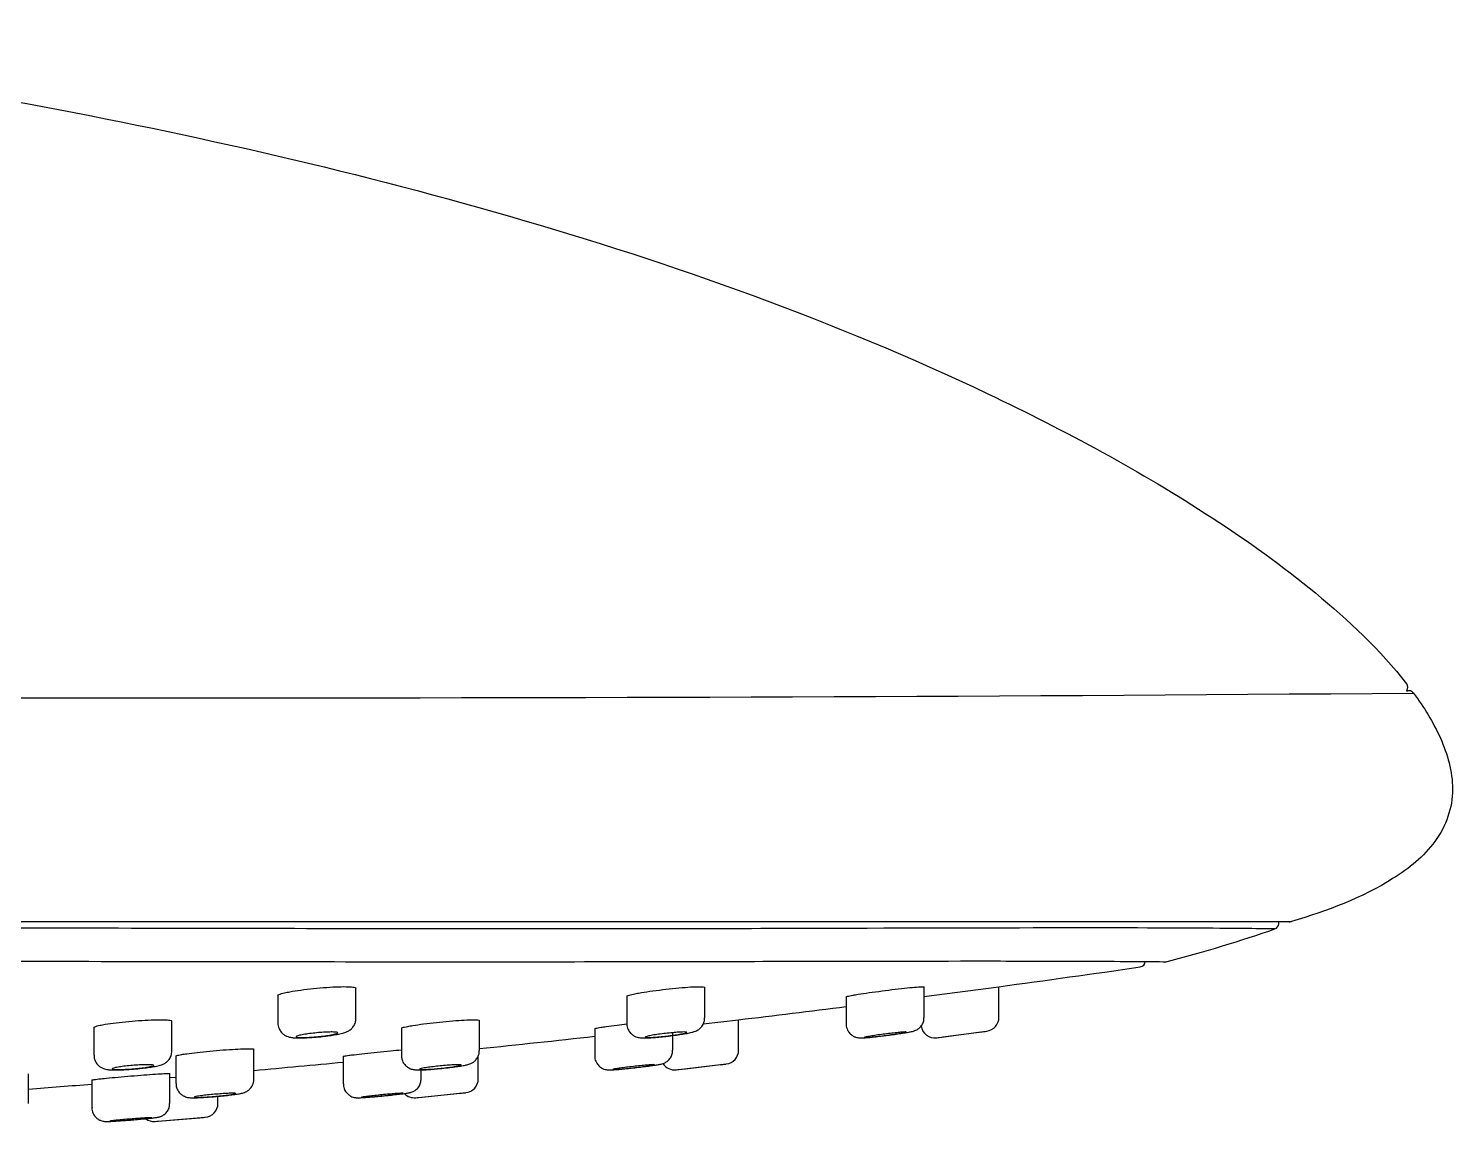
# Model space of a CAD drawing. Header units: millimetres. Extents: x -60 to 7633, y -2614 to 2146.
# Drawn here: x 7199.8 to 7250.9, y -806.9 to -767.7 of the extents above; entities that cross this region are included whole.
import ezdxf

# ---------------------------------------------------------------- set-up
doc = ezdxf.new("R2010")
doc.units = ezdxf.units.MM
doc.layers.get('0').update_dxf_attribs({"color": 250})

msp = doc.modelspace()

# ---------------------------------------------------------------- linework, layer by layer
at = {"linetype": 'Continuous'}
for p, q in [((7244.699, -799.839), (7244.699, -799.762)), ((7208.754, -802.411), (7208.754, -803.405)), ((7211.554, -803.239), (7211.554, -802.152)), ((7221.285, -802.442), (7221.285, -803.424)), ((7224.085, -803.22), (7224.085, -802.123)), ((7229.162, -802.461), (7229.162, -803.435)), ((7231.947, -802.458), (7234.649, -802.1)), ((7231.962, -803.208), (7231.962, -802.104)), ((7234.649, -803.204), (7234.649, -802.1)), ((7204.943, -804.411), (7204.943, -803.334)), ((7215.988, -804.395), (7215.988, -803.309)), ((7224.031, -803.436), (7225.299, -803.288)), ((7225.299, -804.38), (7225.299, -803.288)), ((7229.162, -803.435), (7229.162, -803.435)), ((7202.143, -803.562), (7202.143, -804.558)), ((7213.188, -803.589), (7213.188, -804.574)), ((7220.131, -803.605), (7220.131, -804.585)), ((7222.931, -804.384), (7222.931, -803.752)), ((7232.414, -803.937), (7232.415, -803.937)), ((7232.499, -803.926), (7233.999, -803.727)), ((7232.64, -803.907), (7234.215, -803.698)), ((7207.891, -805.422), (7207.891, -804.347)), ((7205.091, -804.587), (7205.091, -805.577)), ((7211.1, -804.601), (7211.1, -805.586)), ((7215.949, -805.409), (7215.949, -804.581)), ((7223.149, -805.076), (7224.649, -804.901)), ((7223.3, -805.058), (7224.858, -804.877)), ((7199.793, -806.3), (7199.793, -805.233)), ((7202.068, -805.448), (7202.068, -806.439)), ((7204.863, -805.367), (7205.09, -805.347)), ((7204.868, -806.293), (7204.868, -805.22)), ((7211.1, -805.586), (7211.1, -805.586)), ((7213.9, -805.413), (7213.9, -805.088)), ((7223.056, -805.086), (7223.059, -805.086)), ((7206.599, -806.29), (7206.599, -806.037)), ((7213.698, -806.087), (7213.7, -806.087)), ((7213.799, -806.077), (7215.299, -805.927)), ((7213.929, -806.064), (7215.5, -805.906)), ((7202.068, -806.439), (7202.068, -806.439)), ((7204.341, -806.941), (7204.343, -806.941)), ((7204.449, -806.932), (7205.949, -806.805)), ((7204.579, -806.921), (7206.142, -806.788))]:
    msp.add_line(p, q, dxfattribs=at)
for centre, radius, start, end in [((7249.137, -791.35), 0.2, 323.9238, 37.9594), ((7206.758, 4517.483), 5309.211, 269.434948, 270.461682), ((7249.381, -791.674), 0.2, 36.1232, 117.3605), ((7206.758, 4517.569), 5309.297, 270.461169, 270.461675), ((7244.499, -799.839), 0.2, 288.2646, 359.9506), ((7245.099, -799.571), 0.2, 255.4534, 269.9698), ((7245.099, -799.571), 0.2, 269.9698, 270.0001), ((7154.399, -208.104), 599.393, 277.693376, 278.18433), ((7239.699, -801.194), 0.2, 278.1843, 360), ((7154.399, -208.104), 599.393, 276.792776, 277.165261), ((7232.349, -803.441), 0.5, 187.5774, 277.5373), ((7234.149, -803.203), 0.5, 277.5402, 359.8677), ((7154.399, -208.104), 599.393, 275.897663, 276.295952), ((7154.399, -207.518), 601.5, 277.452935, 277.461196), ((7154.399, -207.518), 601.5, 277.604299, 277.624176), ((7224.799, -804.38), 0.5, 276.6416, 359.9385), ((7154.399, -208.104), 599.393, 275.120043, 275.428096), ((7222.999, -804.59), 0.5, 213.3038, 276.6394), ((7154.399, -207.518), 601.5, 276.706707, 276.725754), ((7215.449, -805.409), 0.5, 275.7448, 359.8806), ((7154.399, -207.518), 601.5, 276.555083, 276.563864), ((7154.399, -208.104), 599.393, 274.343368, 274.561487), ((7213.649, -805.59), 0.5, 224.6857, 275.7431), ((7154.399, -207.518), 601.5, 275.658443, 275.668153), ((7154.399, -207.518), 601.5, 275.810776, 275.828987), ((7206.099, -806.29), 0.5, 274.8493, 359.9094), ((7204.299, -806.442), 0.5, 233.7272, 274.8482), ((7154.399, -207.518), 601.5, 274.763469, 274.773829), ((7154.399, -207.518), 601.5, 274.91626, 274.933661)]:
    msp.add_arc(centre, radius, start, end, dxfattribs=at)
for points, knots in [([(7180.998, -767.69), (7187.096, -768.328), (7193.157, -769.181), (7205.192, -771.384), (7211.184, -772.733), (7222.956, -776.131), (7228.712, -778.178), (7237.021, -782.124), (7239.741, -783.587), (7243.585, -786.094), (7244.83, -786.983), (7247.2, -788.938), (7248.341, -790.004), (7249.294, -791.227)], [0, 0, 0, 0, 0.25, 0.25, 0.5, 0.5, 0.75, 0.75, 0.875, 0.875, 0.9375, 0.9375, 1, 1, 1, 1]), ([(7249.543, -791.556), (7249.915, -792.065), (7250.248, -792.599), (7250.635, -793.467), (7250.742, -793.763), (7250.895, -794.372), (7250.942, -794.689), (7250.942, -795.007)], [0, 0, 0, 0, 0.5, 0.5, 0.75, 0.75, 1, 1, 1, 1]), ([(7250.942, -795.007), (7250.942, -795.683), (7250.711, -796.339), (7249.91, -797.427), (7249.38, -797.852), (7247.685, -798.924), (7246.434, -799.378), (7245.157, -799.762)], [0, 0, 0, 0, 0.25, 0.25, 0.5, 0.5, 1, 1, 1, 1]), ([(7154.399, -799.762), (7160.392, -799.763), (7166.32, -799.763), (7175.118, -799.762), (7178.021, -799.762), (7183.695, -799.762), (7186.477, -799.762), (7191.934, -799.762), (7194.607, -799.762), (7199.845, -799.762), (7202.422, -799.762), (7209.851, -799.762), (7214.416, -799.762), (7222.783, -799.762), (7226.613, -799.762), (7233.19, -799.762), (7235.975, -799.762), (7239.389, -799.762), (7240.402, -799.762), (7242.126, -799.762), (7242.843, -799.762), (7244.569, -799.762), (7245.157, -799.762), (7245.157, -799.762)], [0, 0, 0, 0, 0.125, 0.125, 0.1875, 0.1875, 0.25, 0.25, 0.3125, 0.3125, 0.375, 0.375, 0.5, 0.5, 0.625, 0.625, 0.75, 0.75, 0.8125, 0.8125, 0.875, 0.875, 1, 1, 1, 1]), ([(7244.565, -800.028), (7244.565, -800.028), (7244.418, -800.025), (7243.832, -800.017), (7243.391, -800.012), (7241.644, -799.998), (7239.928, -799.991), (7235.417, -799.992), (7232.582, -799.999), (7226.022, -800.017), (7222.293, -800.028), (7216.02, -800.028), (7213.803, -800.025), (7209.224, -800.017), (7206.856, -800.012), (7199.525, -799.998), (7194.334, -799.991), (7183.325, -799.992), (7177.688, -799.999), (7169.045, -800.013), (7166.132, -800.017), (7160.242, -800.025), (7157.255, -800.028), (7148.391, -800.028), (7142.547, -800.017), (7130.99, -799.999), (7125.247, -799.991), (7114.384, -799.992), (7109.201, -799.999), (7101.809, -800.013), (7099.413, -800.018), (7094.854, -800.025), (7092.678, -800.028), (7088.529, -800.028), (7086.555, -800.025), (7082.814, -800.017), (7081.038, -800.012), (7076.099, -799.998), (7073.335, -799.991), (7069.962, -799.991), (7068.968, -799.993), (7067.246, -799.999), (7066.525, -800.003), (7064.807, -800.017), (7064.233, -800.028), (7064.233, -800.028)], [0, 0, 0, 0, 0.015625, 0.015625, 0.03125, 0.03125, 0.0625, 0.0625, 0.09375, 0.09375, 0.125, 0.125, 0.140625, 0.140625, 0.15625, 0.15625, 0.1875, 0.1875, 0.21875, 0.21875, 0.234375, 0.234375, 0.25, 0.25, 0.28125, 0.28125, 0.3125, 0.3125, 0.34375, 0.34375, 0.359375, 0.359375, 0.375, 0.375, 0.390625, 0.390625, 0.40625, 0.40625, 0.4375, 0.4375, 0.453125, 0.453125, 0.46875, 0.46875, 0.4999856, 0.4999856, 0.4999856, 0.4999856]), ([(7068.148, -801.205), (7068.148, -801.205), (7068.148, -801.205), (7068.15, -801.205), (7068.293, -801.203), (7068.855, -801.197), (7069.274, -801.193), (7070.929, -801.183), (7072.562, -801.178), (7076.924, -801.178), (7079.602, -801.184), (7084.291, -801.193), (7085.969, -801.197), (7089.559, -801.203), (7091.482, -801.205), (7097.495, -801.205), (7101.845, -801.197), (7111.215, -801.183), (7116.284, -801.178), (7126.696, -801.178), (7132.074, -801.183), (7140.406, -801.193), (7143.236, -801.197), (7148.864, -801.203), (7151.675, -801.205), (7160.103, -801.205), (7165.735, -801.197), (7176.889, -801.183), (7182.27, -801.178), (7190.06, -801.178), (7192.609, -801.18), (7197.609, -801.184), (7200.058, -801.187), (7207.094, -801.197), (7211.434, -801.205), (7217.416, -801.205), (7219.331, -801.203), (7222.928, -801.197), (7224.605, -801.193), (7229.285, -801.183), (7231.937, -801.178), (7235.193, -801.178), (7236.149, -801.18), (7237.778, -801.184), (7238.456, -801.187), (7240.091, -801.197), (7240.65, -801.205), (7240.65, -801.205)], [0.4998866, 0.4998866, 0.4998866, 0.4998866, 0.5, 0.5, 0.515625, 0.515625, 0.53125, 0.53125, 0.5625, 0.5625, 0.59375, 0.59375, 0.609375, 0.609375, 0.625, 0.625, 0.65625, 0.65625, 0.6875, 0.6875, 0.71875, 0.71875, 0.734375, 0.734375, 0.75, 0.75, 0.78125, 0.78125, 0.8125, 0.8125, 0.828125, 0.828125, 0.84375, 0.84375, 0.875, 0.875, 0.890625, 0.890625, 0.90625, 0.90625, 0.9375, 0.9375, 0.953125, 0.953125, 0.96875, 0.96875, 1, 1, 1, 1]), ([(7208.755, -802.417), (7208.755, -802.406), (7208.77, -802.393), (7208.8, -802.379), (7208.84, -802.361), (7208.906, -802.342), (7208.993, -802.321), (7209.049, -802.308), (7209.113, -802.295), (7209.184, -802.282)], [0.8715617, 0.8715617, 0.8715617, 0.8715617, 0.9124508, 0.9124508, 0.9124508, 0.966259, 0.966259, 0.966259, 1, 1, 1, 1]), ([(7209.184, -802.282), (7209.298, -802.261), (7209.432, -802.24), (7209.576, -802.22), (7209.72, -802.201), (7209.877, -802.182), (7210.035, -802.166), (7210.192, -802.15), (7210.354, -802.136), (7210.507, -802.125), (7210.658, -802.115), (7210.806, -802.107), (7210.936, -802.103), (7211.065, -802.099), (7211.181, -802.099), (7211.275, -802.102), (7211.368, -802.105), (7211.441, -802.111), (7211.488, -802.121), (7211.532, -802.129), (7211.554, -802.141), (7211.554, -802.154)], [0, 0, 0, 0, 0.0542839, 0.0542839, 0.0542839, 0.108582, 0.108582, 0.108582, 0.1626534, 0.1626534, 0.1626534, 0.2162649, 0.2162649, 0.2162649, 0.2694613, 0.2694613, 0.2694613, 0.3224691, 0.3224691, 0.3224691, 0.3716451, 0.3716451, 0.3716451, 0.3716451]), ([(7221.285, -802.447), (7221.285, -802.438), (7221.302, -802.428), (7221.334, -802.417), (7221.375, -802.402), (7221.442, -802.384), (7221.53, -802.366), (7221.585, -802.354), (7221.649, -802.342), (7221.719, -802.329)], [0.8711016, 0.8711016, 0.8711016, 0.8711016, 0.9133527, 0.9133527, 0.9133527, 0.966812, 0.966812, 0.966812, 1, 1, 1, 1]), ([(7221.719, -802.329), (7221.834, -802.309), (7221.969, -802.287), (7222.113, -802.267), (7222.257, -802.246), (7222.415, -802.225), (7222.572, -802.206), (7222.73, -802.187), (7222.892, -802.169), (7223.045, -802.154), (7223.197, -802.14), (7223.345, -802.127), (7223.475, -802.118), (7223.604, -802.109), (7223.72, -802.103), (7223.813, -802.101), (7223.905, -802.099), (7223.977, -802.1), (7224.023, -802.104), (7224.064, -802.109), (7224.085, -802.116), (7224.085, -802.125)], [0, 0, 0, 0, 0.0543862, 0.0543862, 0.0543862, 0.1087756, 0.1087756, 0.1087756, 0.1630959, 0.1630959, 0.1630959, 0.2170614, 0.2170614, 0.2170614, 0.2705579, 0.2705579, 0.2705579, 0.3236813, 0.3236813, 0.3236813, 0.3712109, 0.3712109, 0.3712109, 0.3712109]), ([(7229.162, -802.465), (7229.162, -802.461), (7229.18, -802.454), (7229.213, -802.446), (7229.255, -802.435), (7229.322, -802.422), (7229.411, -802.406), (7229.465, -802.396), (7229.528, -802.386), (7229.598, -802.374)], [0.8711661, 0.8711661, 0.8711661, 0.8711661, 0.9141665, 0.9141665, 0.9141665, 0.9673352, 0.9673352, 0.9673352, 1, 1, 1, 1]), ([(7229.598, -802.374), (7229.712, -802.356), (7229.847, -802.336), (7229.991, -802.315), (7230.135, -802.294), (7230.293, -802.273), (7230.45, -802.252), (7230.607, -802.231), (7230.769, -802.211), (7230.923, -802.193), (7231.075, -802.175), (7231.223, -802.158), (7231.354, -802.145), (7231.483, -802.131), (7231.6, -802.12), (7231.693, -802.112), (7231.785, -802.105), (7231.857, -802.101), (7231.902, -802.1), (7231.942, -802.099), (7231.962, -802.101), (7231.962, -802.106)], [0, 0, 0, 0, 0.0543098, 0.0543098, 0.0543098, 0.1086108, 0.1086108, 0.1086108, 0.1630214, 0.1630214, 0.1630214, 0.2172792, 0.2172792, 0.2172792, 0.2711379, 0.2711379, 0.2711379, 0.3245315, 0.3245315, 0.3245315, 0.3712887, 0.3712887, 0.3712887, 0.3712887]), ([(7202.143, -803.567), (7202.143, -803.558), (7202.156, -803.548), (7202.182, -803.537), (7202.219, -803.521), (7202.282, -803.504), (7202.367, -803.486), (7202.42, -803.475), (7202.483, -803.463), (7202.552, -803.452)], [0.8749156, 0.8749156, 0.8749156, 0.8749156, 0.9126188, 0.9126188, 0.9126188, 0.9663816, 0.9663816, 0.9663816, 1, 1, 1, 1]), ([(7202.552, -803.452), (7202.664, -803.433), (7202.796, -803.415), (7202.938, -803.397), (7203.08, -803.38), (7203.236, -803.363), (7203.393, -803.349), (7203.55, -803.335), (7203.712, -803.322), (7203.865, -803.313), (7204.018, -803.303), (7204.166, -803.296), (7204.299, -803.292), (7204.43, -803.288), (7204.549, -803.287), (7204.645, -803.289), (7204.741, -803.292), (7204.817, -803.297), (7204.868, -803.305), (7204.917, -803.313), (7204.943, -803.323), (7204.943, -803.336)], [0, 0, 0, 0, 0.0541638, 0.0541638, 0.0541638, 0.108338, 0.108338, 0.108338, 0.1623458, 0.1623458, 0.1623458, 0.2160013, 0.2160013, 0.2160013, 0.2693281, 0.2693281, 0.2693281, 0.3224941, 0.3224941, 0.3224941, 0.3749292, 0.3749292, 0.3749292, 0.3749292]), ([(7208.756, -803.402), (7208.755, -803.404), (7208.744, -803.468), (7208.782, -803.594), (7208.863, -803.731), (7208.964, -803.824), (7209.066, -803.881), (7209.163, -803.912), (7209.258, -803.93), (7209.38, -803.94), (7209.55, -803.943), (7209.774, -803.936), (7210.011, -803.921), (7210.157, -803.908), (7210.231, -803.901)], [0, 0, 0, 0, 0.003598, 0.0995, 0.175646, 0.241249, 0.301135, 0.359138, 0.423738, 0.520551, 0.650373, 0.773072, 0.901759, 1, 1, 1, 1]), ([(7210.231, -803.901), (7210.252, -803.899), (7210.352, -803.89), (7210.548, -803.866), (7210.782, -803.833), (7210.991, -803.794), (7211.135, -803.757), (7211.262, -803.708), (7211.378, -803.632), (7211.475, -803.523), (7211.543, -803.386), (7211.548, -803.291), (7211.55, -803.24)], [0, 0, 0, 0, 0.029886, 0.164899, 0.301687, 0.443173, 0.595853, 0.689532, 0.767814, 0.840637, 0.925858, 1, 1, 1, 1]), ([(7213.188, -803.593), (7213.188, -803.587), (7213.202, -803.579), (7213.229, -803.569), (7213.267, -803.557), (7213.331, -803.542), (7213.416, -803.525), (7213.469, -803.515), (7213.531, -803.505), (7213.601, -803.494)], [0.8745646, 0.8745646, 0.8745646, 0.8745646, 0.9133239, 0.9133239, 0.9133239, 0.9668154, 0.9668154, 0.9668154, 1, 1, 1, 1]), ([(7213.601, -803.494), (7213.712, -803.476), (7213.845, -803.457), (7213.987, -803.439), (7214.13, -803.42), (7214.286, -803.402), (7214.443, -803.385), (7214.6, -803.368), (7214.762, -803.352), (7214.916, -803.339), (7215.069, -803.326), (7215.218, -803.314), (7215.35, -803.306), (7215.481, -803.298), (7215.6, -803.292), (7215.696, -803.29), (7215.791, -803.287), (7215.867, -803.288), (7215.916, -803.292), (7215.963, -803.295), (7215.988, -803.301), (7215.988, -803.31)], [0, 0, 0, 0, 0.0542327, 0.0542327, 0.0542327, 0.1084671, 0.1084671, 0.1084671, 0.1626599, 0.1626599, 0.1626599, 0.2165895, 0.2165895, 0.2165895, 0.270157, 0.270157, 0.270157, 0.3234253, 0.3234253, 0.3234253, 0.3746132, 0.3746132, 0.3746132, 0.3746132]), ([(7220.131, -803.61), (7220.131, -803.606), (7220.146, -803.601), (7220.174, -803.594), (7220.212, -803.585), (7220.277, -803.574), (7220.363, -803.56), (7220.416, -803.552), (7220.478, -803.542), (7220.546, -803.533)], [0.8743657, 0.8743657, 0.8743657, 0.8743657, 0.9139411, 0.9139411, 0.9139411, 0.9672145, 0.9672145, 0.9672145, 1, 1, 1, 1]), ([(7220.546, -803.533), (7220.658, -803.517), (7220.791, -803.499), (7220.933, -803.481), (7221.045, -803.467), (7221.166, -803.452), (7221.288, -803.437)], [0, 0, 0, 0, 0.05416317, 0.05416317, 0.05416317, 0.09675678, 0.09675678, 0.09675678, 0.09675678]), ([(7221.29, -803.422), (7221.288, -803.433), (7221.278, -803.503), (7221.321, -803.632), (7221.406, -803.763), (7221.506, -803.848), (7221.605, -803.899), (7221.693, -803.924), (7221.77, -803.936), (7221.863, -803.942), (7221.995, -803.941), (7222.196, -803.93), (7222.429, -803.911), (7222.638, -803.891), (7222.747, -803.877), (7222.781, -803.873)], [0, 0, 0, 0, 0.014884, 0.106558, 0.178934, 0.240603, 0.295236, 0.344086, 0.390838, 0.45943, 0.586267, 0.706707, 0.83282, 0.955222, 1, 1, 1, 1]), ([(7222.781, -803.873), (7222.841, -803.866), (7222.972, -803.851), (7223.191, -803.82), (7223.406, -803.785), (7223.592, -803.747), (7223.703, -803.72), (7223.825, -803.665), (7223.921, -803.599), (7224.01, -803.497), (7224.075, -803.361), (7224.079, -803.27), (7224.08, -803.221)], [0, 0, 0, 0, 0.084713, 0.218873, 0.354663, 0.494636, 0.653078, 0.714262, 0.773871, 0.847046, 0.930166, 1, 1, 1, 1]), ([(7229.168, -803.434), (7229.166, -803.448), (7229.157, -803.52), (7229.201, -803.65), (7229.288, -803.778), (7229.387, -803.86), (7229.483, -803.908), (7229.566, -803.931), (7229.629, -803.939), (7229.678, -803.941), (7229.741, -803.941), (7229.837, -803.935), (7230.004, -803.921), (7230.217, -803.898), (7230.443, -803.872), (7230.576, -803.855), (7230.64, -803.847)], [0, 0, 0, 0, 0.018777, 0.108625, 0.179019, 0.23826, 0.289207, 0.332071, 0.365579, 0.398147, 0.449096, 0.558413, 0.674927, 0.79732, 0.917571, 1, 1, 1, 1]), ([(7230.64, -803.847), (7230.668, -803.843), (7230.771, -803.83), (7230.967, -803.803), (7231.19, -803.77), (7231.378, -803.74), (7231.497, -803.717), (7231.568, -803.701), (7231.63, -803.681), (7231.708, -803.647), (7231.806, -803.58), (7231.896, -803.47), (7231.956, -803.335), (7231.956, -803.25), (7231.955, -803.208)], [0, 0, 0, 0, 0.039421, 0.167717, 0.296728, 0.427797, 0.561642, 0.638791, 0.680834, 0.725012, 0.786918, 0.862336, 0.942032, 1, 1, 1, 1]), ([(7209.625, -803.826), (7209.685, -803.815), (7209.756, -803.804), (7209.832, -803.793), (7209.909, -803.783), (7209.992, -803.773), (7210.077, -803.764), (7210.161, -803.755), (7210.248, -803.748), (7210.33, -803.742), (7210.412, -803.736), (7210.491, -803.732), (7210.562, -803.73), (7210.632, -803.727), (7210.695, -803.727), (7210.747, -803.728), (7210.798, -803.73), (7210.838, -803.733), (7210.865, -803.738), (7210.892, -803.742), (7210.905, -803.749), (7210.904, -803.757), (7210.904, -803.765), (7210.889, -803.774), (7210.861, -803.784), (7210.833, -803.794), (7210.79, -803.805), (7210.737, -803.816), (7210.684, -803.827), (7210.619, -803.839), (7210.547, -803.85), (7210.475, -803.86), (7210.394, -803.871), (7210.311, -803.881), (7210.228, -803.89), (7210.141, -803.898), (7210.057, -803.905), (7209.974, -803.912), (7209.891, -803.917), (7209.816, -803.921), (7209.741, -803.924), (7209.672, -803.926), (7209.614, -803.926), (7209.556, -803.925), (7209.508, -803.923), (7209.473, -803.92), (7209.438, -803.916), (7209.416, -803.91), (7209.408, -803.903), (7209.4, -803.896), (7209.406, -803.888), (7209.426, -803.878), (7209.445, -803.869), (7209.48, -803.858), (7209.525, -803.847), (7209.554, -803.84), (7209.588, -803.833), (7209.625, -803.826)], [0, 0, 0, 0, 0.054292, 0.054292, 0.054292, 0.108598, 0.108598, 0.108598, 0.162688, 0.162688, 0.162688, 0.216325, 0.216325, 0.216325, 0.269543, 0.269543, 0.269543, 0.322558, 0.322558, 0.322558, 0.375672, 0.375672, 0.375672, 0.429139, 0.429139, 0.429139, 0.483065, 0.483065, 0.483065, 0.537357, 0.537357, 0.537357, 0.59176, 0.59176, 0.59176, 0.645964, 0.645964, 0.645964, 0.699749, 0.699749, 0.699749, 0.753081, 0.753081, 0.753081, 0.806128, 0.806128, 0.806128, 0.859179, 0.859179, 0.859179, 0.912516, 0.912516, 0.912516, 0.966299, 0.966299, 0.966299, 1, 1, 1, 1]), ([(7222.158, -803.852), (7222.218, -803.841), (7222.29, -803.829), (7222.366, -803.818), (7222.443, -803.807), (7222.527, -803.796), (7222.611, -803.786), (7222.695, -803.775), (7222.782, -803.766), (7222.865, -803.758), (7222.947, -803.75), (7223.026, -803.743), (7223.097, -803.738), (7223.167, -803.733), (7223.23, -803.73), (7223.281, -803.728), (7223.332, -803.727), (7223.372, -803.727), (7223.398, -803.729), (7223.424, -803.732), (7223.437, -803.736), (7223.435, -803.742), (7223.434, -803.747), (7223.418, -803.755), (7223.389, -803.763), (7223.361, -803.771), (7223.318, -803.781), (7223.265, -803.792), (7223.211, -803.802), (7223.146, -803.813), (7223.074, -803.824), (7223.002, -803.836), (7222.921, -803.847), (7222.838, -803.858), (7222.755, -803.868), (7222.668, -803.878), (7222.584, -803.887), (7222.5, -803.896), (7222.417, -803.904), (7222.342, -803.91), (7222.267, -803.916), (7222.198, -803.92), (7222.14, -803.923), (7222.083, -803.926), (7222.035, -803.926), (7222.001, -803.925), (7221.967, -803.924), (7221.945, -803.921), (7221.938, -803.916), (7221.931, -803.912), (7221.938, -803.905), (7221.958, -803.898), (7221.978, -803.89), (7222.013, -803.881), (7222.059, -803.871), (7222.088, -803.865), (7222.121, -803.858), (7222.158, -803.852)], [0, 0, 0, 0, 0.054382, 0.054382, 0.054382, 0.108766, 0.108766, 0.108766, 0.163094, 0.163094, 0.163094, 0.217081, 0.217081, 0.217081, 0.270604, 0.270604, 0.270604, 0.323745, 0.323745, 0.323745, 0.376756, 0.376756, 0.376756, 0.429937, 0.429937, 0.429937, 0.483514, 0.483514, 0.483514, 0.537546, 0.537546, 0.537546, 0.591892, 0.591892, 0.591892, 0.646273, 0.646273, 0.646273, 0.700389, 0.700389, 0.700389, 0.754056, 0.754056, 0.754056, 0.807296, 0.807296, 0.807296, 0.860315, 0.860315, 0.860315, 0.913412, 0.913412, 0.913412, 0.96685, 0.96685, 0.96685, 1, 1, 1, 1]), ([(7230.037, -803.875), (7230.097, -803.866), (7230.169, -803.855), (7230.245, -803.844), (7230.322, -803.833), (7230.406, -803.821), (7230.49, -803.81), (7230.574, -803.799), (7230.661, -803.788), (7230.743, -803.779), (7230.825, -803.769), (7230.905, -803.76), (7230.976, -803.752), (7231.046, -803.745), (7231.11, -803.739), (7231.16, -803.735), (7231.211, -803.73), (7231.251, -803.728), (7231.276, -803.727), (7231.302, -803.727), (7231.314, -803.728), (7231.312, -803.731), (7231.31, -803.734), (7231.294, -803.739), (7231.265, -803.746), (7231.236, -803.752), (7231.193, -803.76), (7231.14, -803.769), (7231.086, -803.778), (7231.021, -803.789), (7230.949, -803.799), (7230.877, -803.81), (7230.796, -803.821), (7230.714, -803.832), (7230.631, -803.844), (7230.544, -803.855), (7230.46, -803.865), (7230.376, -803.875), (7230.293, -803.885), (7230.217, -803.893), (7230.143, -803.902), (7230.073, -803.909), (7230.015, -803.914), (7229.958, -803.919), (7229.91, -803.923), (7229.876, -803.925), (7229.843, -803.926), (7229.821, -803.926), (7229.815, -803.924), (7229.808, -803.922), (7229.816, -803.918), (7229.836, -803.913), (7229.857, -803.907), (7229.892, -803.9), (7229.938, -803.892), (7229.967, -803.887), (7230, -803.881), (7230.037, -803.875)], [0, 0, 0, 0, 0.054295, 0.054295, 0.054295, 0.10858, 0.10858, 0.10858, 0.162985, 0.162985, 0.162985, 0.217253, 0.217253, 0.217253, 0.271134, 0.271134, 0.271134, 0.32455, 0.32455, 0.32455, 0.377634, 0.377634, 0.377634, 0.430658, 0.430658, 0.430658, 0.483917, 0.483917, 0.483917, 0.537604, 0.537604, 0.537604, 0.591729, 0.591729, 0.591729, 0.646112, 0.646112, 0.646112, 0.700454, 0.700454, 0.700454, 0.754473, 0.754473, 0.754473, 0.808029, 0.808029, 0.808029, 0.861192, 0.861192, 0.861192, 0.914201, 0.914201, 0.914201, 0.967359, 0.967359, 0.967359, 1, 1, 1, 1]), ([(7202.151, -804.558), (7202.149, -804.589), (7202.145, -804.671), (7202.198, -804.804), (7202.287, -804.921), (7202.388, -804.998), (7202.485, -805.043), (7202.573, -805.067), (7202.667, -805.081), (7202.789, -805.089), (7202.973, -805.091), (7203.205, -805.083), (7203.428, -805.07), (7203.55, -805.06), (7203.598, -805.055)], [0, 0, 0, 0, 0.042172, 0.128747, 0.19959, 0.261796, 0.31871, 0.371952, 0.439107, 0.54671, 0.674684, 0.808911, 0.936368, 1, 1, 1, 1]), ([(7203.598, -805.055), (7203.645, -805.052), (7203.766, -805.042), (7203.981, -805.018), (7204.207, -804.988), (7204.406, -804.953), (7204.533, -804.923), (7204.652, -804.876), (7204.754, -804.813), (7204.852, -804.713), (7204.927, -804.573), (7204.937, -804.472), (7204.941, -804.412)], [0, 0, 0, 0, 0.066137, 0.198489, 0.332852, 0.471773, 0.625562, 0.693158, 0.761008, 0.8328, 0.915225, 1, 1, 1, 1]), ([(7205.091, -804.591), (7205.091, -804.586), (7205.102, -804.58), (7205.123, -804.573), (7205.157, -804.562), (7205.217, -804.55), (7205.299, -804.536), (7205.351, -804.527), (7205.411, -804.518), (7205.478, -804.509)], [0.8786881, 0.8786881, 0.8786881, 0.8786881, 0.913286, 0.913286, 0.913286, 0.9668113, 0.9668113, 0.9668113, 1, 1, 1, 1]), ([(7205.478, -804.509), (7205.587, -804.493), (7205.717, -804.477), (7205.857, -804.461), (7205.998, -804.445), (7206.152, -804.429), (7206.309, -804.415), (7206.465, -804.4), (7206.627, -804.386), (7206.781, -804.374), (7206.935, -804.363), (7207.085, -804.353), (7207.22, -804.345), (7207.353, -804.337), (7207.475, -804.332), (7207.574, -804.33), (7207.673, -804.327), (7207.753, -804.327), (7207.806, -804.33), (7207.859, -804.333), (7207.888, -804.338), (7207.89, -804.346), (7207.89, -804.346), (7207.891, -804.346), (7207.891, -804.347)], [0, 0, 0, 0, 0.0540984, 0.0540984, 0.0540984, 0.1081974, 0.1081974, 0.1081974, 0.1622758, 0.1622758, 0.1622758, 0.216168, 0.216168, 0.216168, 0.2697916, 0.2697916, 0.2697916, 0.3231834, 0.3231834, 0.3231834, 0.3764813, 0.3764813, 0.3764813, 0.3786235, 0.3786235, 0.3786235, 0.3786235]), ([(7211.1, -804.605), (7211.1, -804.603), (7211.111, -804.599), (7211.134, -804.594), (7211.169, -804.586), (7211.23, -804.577), (7211.313, -804.565), (7211.364, -804.558), (7211.424, -804.55), (7211.491, -804.542)], [0.8781349, 0.8781349, 0.8781349, 0.8781349, 0.9137329, 0.9137329, 0.9137329, 0.9671025, 0.9671025, 0.9671025, 1, 1, 1, 1]), ([(7211.491, -804.542), (7211.601, -804.528), (7211.731, -804.513), (7211.872, -804.497), (7212.012, -804.482), (7212.167, -804.466), (7212.323, -804.45), (7212.479, -804.434), (7212.641, -804.419), (7212.795, -804.404), (7212.933, -804.392), (7213.068, -804.38), (7213.192, -804.37)], [0, 0, 0, 0, 0.0540376, 0.0540376, 0.0540376, 0.108069, 0.108069, 0.108069, 0.1621798, 0.1621798, 0.1621798, 0.2106591, 0.2106591, 0.2106591, 0.2106591]), ([(7214.658, -805.032), (7214.735, -805.024), (7214.881, -805.009), (7215.113, -804.98), (7215.323, -804.949), (7215.484, -804.92), (7215.584, -804.897), (7215.679, -804.864), (7215.776, -804.811), (7215.875, -804.722), (7215.953, -804.596), (7215.992, -804.474), (7215.984, -804.409), (7215.982, -804.394)], [0, 0, 0, 0, 0.108661, 0.240501, 0.37366, 0.510103, 0.626738, 0.685979, 0.749138, 0.816263, 0.892535, 0.979488, 1, 1, 1, 1]), ([(7221.572, -805.01), (7221.6, -805.007), (7221.703, -804.996), (7221.9, -804.972), (7222.126, -804.943), (7222.318, -804.916), (7222.438, -804.897), (7222.513, -804.882), (7222.573, -804.867), (7222.664, -804.83), (7222.764, -804.765), (7222.86, -804.656), (7222.923, -804.518), (7222.925, -804.43), (7222.925, -804.384)], [0, 0, 0, 0, 0.038605, 0.16389, 0.289579, 0.417109, 0.546379, 0.617635, 0.682511, 0.722349, 0.783593, 0.860818, 0.93842, 1, 1, 1, 1]), ([(7203.013, -804.988), (7203.073, -804.979), (7203.144, -804.969), (7203.22, -804.959), (7203.296, -804.95), (7203.38, -804.941), (7203.464, -804.934), (7203.548, -804.926), (7203.635, -804.919), (7203.717, -804.914), (7203.799, -804.909), (7203.878, -804.905), (7203.949, -804.903), (7204.019, -804.901), (7204.083, -804.901), (7204.134, -804.902), (7204.186, -804.903), (7204.226, -804.906), (7204.253, -804.91), (7204.28, -804.914), (7204.294, -804.92), (7204.293, -804.927), (7204.292, -804.934), (7204.277, -804.942), (7204.249, -804.951), (7204.221, -804.96), (7204.179, -804.97), (7204.126, -804.979), (7204.073, -804.989), (7204.008, -804.999), (7203.936, -805.009), (7203.864, -805.018), (7203.783, -805.028), (7203.7, -805.036), (7203.618, -805.044), (7203.531, -805.052), (7203.447, -805.058), (7203.364, -805.064), (7203.281, -805.068), (7203.206, -805.071), (7203.131, -805.074), (7203.062, -805.076), (7203.003, -805.076), (7202.945, -805.076), (7202.897, -805.074), (7202.862, -805.07), (7202.827, -805.067), (7202.805, -805.062), (7202.797, -805.056), (7202.788, -805.05), (7202.795, -805.042), (7202.814, -805.034), (7202.834, -805.026), (7202.868, -805.016), (7202.914, -805.007), (7202.942, -805.001), (7202.976, -804.995), (7203.013, -804.988)], [0, 0, 0, 0, 0.05416, 0.05416, 0.05416, 0.108329, 0.108329, 0.108329, 0.162334, 0.162334, 0.162334, 0.215987, 0.215987, 0.215987, 0.269316, 0.269316, 0.269316, 0.322485, 0.322485, 0.322485, 0.37573, 0.37573, 0.37573, 0.429249, 0.429249, 0.429249, 0.483125, 0.483125, 0.483125, 0.537284, 0.537284, 0.537284, 0.591529, 0.591529, 0.591529, 0.645622, 0.645622, 0.645622, 0.69939, 0.69939, 0.69939, 0.752807, 0.752807, 0.752807, 0.806002, 0.806002, 0.806002, 0.859198, 0.859198, 0.859198, 0.912616, 0.912616, 0.912616, 0.966381, 0.966381, 0.966381, 1, 1, 1, 1]), ([(7213.195, -804.575), (7213.194, -804.616), (7213.194, -804.705), (7213.254, -804.84), (7213.346, -804.95), (7213.446, -805.02), (7213.539, -805.059), (7213.617, -805.077), (7213.688, -805.086), (7213.779, -805.091), (7213.916, -805.089), (7214.122, -805.079), (7214.356, -805.061), (7214.549, -805.044), (7214.642, -805.034), (7214.658, -805.032)], [0, 0, 0, 0, 0.053824, 0.136278, 0.203588, 0.261903, 0.313566, 0.358275, 0.403468, 0.478552, 0.609626, 0.729982, 0.856216, 0.979394, 1, 1, 1, 1]), ([(7214.06, -805.011), (7214.12, -805.001), (7214.191, -804.991), (7214.267, -804.981), (7214.344, -804.972), (7214.428, -804.962), (7214.512, -804.953), (7214.596, -804.944), (7214.683, -804.935), (7214.765, -804.928), (7214.847, -804.921), (7214.926, -804.915), (7214.997, -804.911), (7215.067, -804.906), (7215.131, -804.903), (7215.182, -804.902), (7215.233, -804.901), (7215.273, -804.901), (7215.3, -804.903), (7215.326, -804.905), (7215.339, -804.909), (7215.338, -804.914), (7215.337, -804.919), (7215.321, -804.925), (7215.293, -804.932), (7215.264, -804.94), (7215.221, -804.949), (7215.168, -804.958), (7215.115, -804.967), (7215.05, -804.977), (7214.978, -804.986), (7214.906, -804.996), (7214.825, -805.006), (7214.743, -805.016), (7214.66, -805.025), (7214.573, -805.034), (7214.489, -805.042), (7214.405, -805.049), (7214.322, -805.056), (7214.247, -805.062), (7214.172, -805.067), (7214.103, -805.071), (7214.045, -805.073), (7213.987, -805.076), (7213.939, -805.076), (7213.905, -805.075), (7213.87, -805.074), (7213.848, -805.072), (7213.841, -805.068), (7213.833, -805.064), (7213.84, -805.058), (7213.86, -805.051), (7213.881, -805.044), (7213.915, -805.036), (7213.961, -805.028), (7213.989, -805.022), (7214.023, -805.017), (7214.06, -805.011)], [0, 0, 0, 0, 0.054229, 0.054229, 0.054229, 0.10846, 0.10846, 0.10846, 0.162648, 0.162648, 0.162648, 0.216574, 0.216574, 0.216574, 0.270141, 0.270141, 0.270141, 0.323411, 0.323411, 0.323411, 0.376577, 0.376577, 0.376577, 0.429872, 0.429872, 0.429872, 0.483475, 0.483475, 0.483475, 0.537431, 0.537431, 0.537431, 0.591632, 0.591632, 0.591632, 0.645861, 0.645861, 0.645861, 0.699886, 0.699886, 0.699886, 0.753565, 0.753565, 0.753565, 0.806912, 0.806912, 0.806912, 0.860085, 0.860085, 0.860085, 0.913317, 0.913317, 0.913317, 0.966811, 0.966811, 0.966811, 1, 1, 1, 1]), ([(7220.138, -804.584), (7220.136, -804.607), (7220.129, -804.684), (7220.178, -804.815), (7220.265, -804.936), (7220.363, -805.014), (7220.457, -805.059), (7220.537, -805.08), (7220.596, -805.088), (7220.641, -805.09), (7220.698, -805.09), (7220.786, -805.085), (7220.944, -805.074), (7221.152, -805.055), (7221.375, -805.032), (7221.509, -805.017), (7221.572, -805.01)], [0, 0, 0, 0, 0.029977, 0.117393, 0.186721, 0.245409, 0.295709, 0.337464, 0.369258, 0.399728, 0.447395, 0.552212, 0.6704, 0.794849, 0.916702, 1, 1, 1, 1]), ([(7221.004, -805.032), (7221.064, -805.023), (7221.136, -805.014), (7221.212, -805.004), (7221.288, -804.994), (7221.372, -804.984), (7221.456, -804.974), (7221.54, -804.965), (7221.627, -804.955), (7221.709, -804.947), (7221.791, -804.938), (7221.871, -804.93), (7221.942, -804.923), (7222.012, -804.917), (7222.076, -804.912), (7222.127, -804.908), (7222.178, -804.904), (7222.218, -804.902), (7222.244, -804.901), (7222.27, -804.901), (7222.282, -804.902), (7222.281, -804.905), (7222.279, -804.907), (7222.263, -804.912), (7222.234, -804.917), (7222.205, -804.923), (7222.163, -804.93), (7222.11, -804.938), (7222.056, -804.946), (7221.991, -804.955), (7221.919, -804.964), (7221.847, -804.974), (7221.767, -804.984), (7221.684, -804.993), (7221.602, -805.003), (7221.515, -805.013), (7221.431, -805.022), (7221.347, -805.031), (7221.264, -805.04), (7221.189, -805.047), (7221.114, -805.054), (7221.044, -805.06), (7220.986, -805.065), (7220.929, -805.07), (7220.881, -805.073), (7220.846, -805.075), (7220.812, -805.076), (7220.791, -805.076), (7220.784, -805.074), (7220.777, -805.073), (7220.784, -805.069), (7220.804, -805.065), (7220.825, -805.06), (7220.86, -805.054), (7220.906, -805.046), (7220.934, -805.042), (7220.967, -805.037), (7221.004, -805.032)], [0, 0, 0, 0, 0.054161, 0.054161, 0.054161, 0.108314, 0.108314, 0.108314, 0.162561, 0.162561, 0.162561, 0.216704, 0.216704, 0.216704, 0.270549, 0.270549, 0.270549, 0.324034, 0.324034, 0.324034, 0.377259, 0.377259, 0.377259, 0.430435, 0.430435, 0.430435, 0.48379, 0.48379, 0.48379, 0.537477, 0.537477, 0.537477, 0.591504, 0.591504, 0.591504, 0.645733, 0.645733, 0.645733, 0.699934, 0.699934, 0.699934, 0.753885, 0.753885, 0.753885, 0.807479, 0.807479, 0.807479, 0.860766, 0.860766, 0.860766, 0.913931, 0.913931, 0.913931, 0.967209, 0.967209, 0.967209, 1, 1, 1, 1]), ([(7202.068, -805.453), (7202.068, -805.45), (7202.085, -805.446), (7202.119, -805.441), (7202.16, -805.434), (7202.228, -805.425), (7202.317, -805.415), (7202.372, -805.409), (7202.436, -805.402), (7202.507, -805.395)], [0.8705426, 0.8705426, 0.8705426, 0.8705426, 0.9134651, 0.9134651, 0.9134651, 0.9669468, 0.9669468, 0.9669468, 1, 1, 1, 1]), ([(7202.507, -805.395), (7202.621, -805.383), (7202.756, -805.37), (7202.9, -805.357), (7203.043, -805.343), (7203.2, -805.33), (7203.356, -805.316), (7203.513, -805.303), (7203.674, -805.29), (7203.826, -805.279), (7203.978, -805.267), (7204.126, -805.257), (7204.256, -805.248), (7204.385, -805.239), (7204.502, -805.232), (7204.595, -805.227), (7204.688, -805.222), (7204.76, -805.219), (7204.806, -805.219), (7204.847, -805.219), (7204.868, -805.22), (7204.868, -805.223)], [0, 0, 0, 0, 0.0539547, 0.0539547, 0.0539547, 0.1079058, 0.1079058, 0.1079058, 0.1619009, 0.1619009, 0.1619009, 0.2158331, 0.2158331, 0.2158331, 0.2696018, 0.2696018, 0.2696018, 0.3231792, 0.3231792, 0.3231792, 0.370663, 0.370663, 0.370663, 0.370663]), ([(7205.098, -805.577), (7205.097, -805.616), (7205.095, -805.702), (7205.154, -805.836), (7205.243, -805.946), (7205.341, -806.017), (7205.433, -806.057), (7205.509, -806.076), (7205.575, -806.085), (7205.654, -806.09), (7205.772, -806.09), (7205.961, -806.084), (7206.185, -806.07), (7206.37, -806.057), (7206.459, -806.049), (7206.469, -806.048)], [0, 0, 0, 0, 0.052916, 0.138308, 0.207908, 0.267941, 0.320533, 0.364975, 0.408393, 0.473769, 0.601645, 0.726754, 0.857872, 0.985972, 1, 1, 1, 1]), ([(7206.469, -806.048), (7206.552, -806.041), (7206.702, -806.028), (7206.944, -806.003), (7207.161, -805.977), (7207.345, -805.95), (7207.452, -805.929), (7207.547, -805.902), (7207.636, -805.863), (7207.733, -805.794), (7207.821, -805.689), (7207.883, -805.556), (7207.884, -805.467), (7207.884, -805.422)], [0, 0, 0, 0, 0.110738, 0.234768, 0.360348, 0.488885, 0.626257, 0.684261, 0.73608, 0.794801, 0.861601, 0.940372, 1, 1, 1, 1]), ([(7207.886, -805.506), (7207.888, -805.491), (7207.89, -805.464), (7207.887, -805.437), (7207.885, -805.421)], [0.96810093, 0.96810093, 0.96810093, 0.96810093, 0.98419261, 1, 1, 1, 1]), ([(7212.566, -806.018), (7212.598, -806.015), (7212.704, -806.005), (7212.902, -805.984), (7213.122, -805.96), (7213.304, -805.937), (7213.417, -805.921), (7213.481, -805.909), (7213.538, -805.895), (7213.617, -805.866), (7213.719, -805.806), (7213.818, -805.701), (7213.888, -805.559), (7213.893, -805.465), (7213.895, -805.413)], [0, 0, 0, 0, 0.044153, 0.170307, 0.296909, 0.425349, 0.555898, 0.629677, 0.672079, 0.712404, 0.771493, 0.850405, 0.929008, 1, 1, 1, 1]), ([(7205.962, -806.021), (7206.022, -806.013), (7206.093, -806.004), (7206.169, -805.996), (7206.245, -805.988), (7206.329, -805.979), (7206.413, -805.971), (7206.496, -805.964), (7206.583, -805.956), (7206.665, -805.95), (7206.747, -805.944), (7206.827, -805.939), (7206.898, -805.935), (7206.968, -805.931), (7207.032, -805.929), (7207.083, -805.927), (7207.134, -805.926), (7207.175, -805.927), (7207.202, -805.928), (7207.228, -805.93), (7207.241, -805.933), (7207.24, -805.937), (7207.239, -805.942), (7207.224, -805.947), (7207.196, -805.954), (7207.167, -805.96), (7207.125, -805.967), (7207.072, -805.975), (7207.019, -805.983), (7206.954, -805.992), (7206.882, -806), (7206.81, -806.009), (7206.729, -806.017), (7206.647, -806.025), (7206.564, -806.033), (7206.478, -806.041), (7206.394, -806.048), (7206.31, -806.055), (7206.227, -806.061), (7206.152, -806.065), (7206.077, -806.07), (7206.008, -806.073), (7205.949, -806.075), (7205.891, -806.077), (7205.843, -806.078), (7205.808, -806.077), (7205.774, -806.076), (7205.751, -806.074), (7205.744, -806.071), (7205.736, -806.067), (7205.743, -806.062), (7205.763, -806.056), (7205.783, -806.051), (7205.817, -806.044), (7205.863, -806.036), (7205.891, -806.031), (7205.925, -806.026), (7205.962, -806.021)], [0, 0, 0, 0, 0.054096, 0.054096, 0.054096, 0.108194, 0.108194, 0.108194, 0.16226, 0.16226, 0.16226, 0.216132, 0.216132, 0.216132, 0.269736, 0.269736, 0.269736, 0.323117, 0.323117, 0.323117, 0.376418, 0.376418, 0.376418, 0.429815, 0.429815, 0.429815, 0.483441, 0.483441, 0.483441, 0.537332, 0.537332, 0.537332, 0.591407, 0.591407, 0.591407, 0.645504, 0.645504, 0.645504, 0.699449, 0.699449, 0.699449, 0.753137, 0.753137, 0.753137, 0.806576, 0.806576, 0.806576, 0.859883, 0.859883, 0.859883, 0.913232, 0.913232, 0.913232, 0.966778, 0.966778, 0.966778, 1, 1, 1, 1]), ([(7211.106, -805.587), (7211.106, -805.633), (7211.108, -805.725), (7211.173, -805.86), (7211.264, -805.965), (7211.361, -806.031), (7211.45, -806.067), (7211.522, -806.083), (7211.571, -806.088), (7211.614, -806.09), (7211.673, -806.09), (7211.771, -806.085), (7211.942, -806.074), (7212.155, -806.057), (7212.377, -806.037), (7212.506, -806.024), (7212.566, -806.018)], [0, 0, 0, 0, 0.059824, 0.137984, 0.201719, 0.256154, 0.302466, 0.339404, 0.366943, 0.396375, 0.449711, 0.567969, 0.682836, 0.803711, 0.923181, 1, 1, 1, 1]), ([(7211.972, -806.039), (7212.032, -806.032), (7212.103, -806.024), (7212.179, -806.016), (7212.255, -806.007), (7212.339, -805.999), (7212.422, -805.99), (7212.506, -805.982), (7212.593, -805.974), (7212.675, -805.966), (7212.757, -805.959), (7212.837, -805.952), (7212.908, -805.946), (7212.978, -805.94), (7213.042, -805.936), (7213.093, -805.933), (7213.145, -805.929), (7213.185, -805.927), (7213.212, -805.927), (7213.238, -805.926), (7213.251, -805.927), (7213.249, -805.93), (7213.248, -805.932), (7213.232, -805.936), (7213.204, -805.94), (7213.175, -805.945), (7213.132, -805.951), (7213.079, -805.958), (7213.026, -805.965), (7212.961, -805.973), (7212.889, -805.981), (7212.818, -805.989), (7212.737, -805.998), (7212.655, -806.006), (7212.572, -806.015), (7212.486, -806.023), (7212.402, -806.031), (7212.318, -806.039), (7212.235, -806.046), (7212.16, -806.052), (7212.085, -806.059), (7212.015, -806.064), (7211.957, -806.068), (7211.899, -806.072), (7211.851, -806.075), (7211.816, -806.076), (7211.782, -806.078), (7211.76, -806.078), (7211.753, -806.076), (7211.745, -806.075), (7211.752, -806.072), (7211.772, -806.068), (7211.793, -806.064), (7211.827, -806.058), (7211.873, -806.052), (7211.902, -806.048), (7211.935, -806.044), (7211.972, -806.039)], [0, 0, 0, 0, 0.054045, 0.054045, 0.054045, 0.108084, 0.108084, 0.108084, 0.162193, 0.162193, 0.162193, 0.216227, 0.216227, 0.216227, 0.270039, 0.270039, 0.270039, 0.323582, 0.323582, 0.323582, 0.376929, 0.376929, 0.376929, 0.430237, 0.430237, 0.430237, 0.483678, 0.483678, 0.483678, 0.537367, 0.537367, 0.537367, 0.591311, 0.591311, 0.591311, 0.645407, 0.645407, 0.645407, 0.699482, 0.699482, 0.699482, 0.753374, 0.753374, 0.753374, 0.806998, 0.806998, 0.806998, 0.860393, 0.860393, 0.860393, 0.913693, 0.913693, 0.913693, 0.967076, 0.967076, 0.967076, 1, 1, 1, 1]), ([(7202.075, -806.438), (7202.073, -806.463), (7202.067, -806.539), (7202.115, -806.668), (7202.2, -806.787), (7202.296, -806.864), (7202.387, -806.909), (7202.465, -806.931), (7202.52, -806.939), (7202.558, -806.942), (7202.601, -806.943), (7202.664, -806.942), (7202.787, -806.936), (7202.98, -806.924), (7203.21, -806.908), (7203.403, -806.893), (7203.501, -806.885), (7203.525, -806.883)], [0, 0, 0, 0, 0.031291, 0.115073, 0.181971, 0.238678, 0.286978, 0.326615, 0.355239, 0.379363, 0.413792, 0.490064, 0.607464, 0.732582, 0.851764, 0.969859, 1, 1, 1, 1]), ([(7203.525, -806.883), (7203.593, -806.877), (7203.73, -806.866), (7203.952, -806.846), (7204.156, -806.826), (7204.321, -806.807), (7204.403, -806.797), (7204.461, -806.786), (7204.509, -806.774), (7204.583, -806.748), (7204.689, -806.686), (7204.791, -806.575), (7204.859, -806.43), (7204.862, -806.34), (7204.862, -806.293)], [0, 0, 0, 0, 0.093192, 0.217823, 0.343212, 0.469911, 0.601208, 0.645146, 0.67573, 0.712717, 0.771582, 0.857379, 0.936133, 1, 1, 1, 1]), ([(7202.94, -806.9), (7202.999, -806.894), (7203.07, -806.887), (7203.146, -806.88), (7203.222, -806.873), (7203.306, -806.865), (7203.389, -806.858), (7203.473, -806.851), (7203.56, -806.844), (7203.642, -806.838), (7203.724, -806.832), (7203.803, -806.826), (7203.874, -806.821), (7203.945, -806.816), (7204.009, -806.812), (7204.06, -806.81), (7204.112, -806.807), (7204.153, -806.805), (7204.179, -806.805), (7204.206, -806.804), (7204.219, -806.805), (7204.218, -806.807), (7204.217, -806.809), (7204.202, -806.812), (7204.173, -806.816), (7204.144, -806.82), (7204.102, -806.825), (7204.049, -806.831), (7203.996, -806.837), (7203.931, -806.843), (7203.859, -806.85), (7203.788, -806.857), (7203.707, -806.864), (7203.625, -806.871), (7203.543, -806.878), (7203.456, -806.886), (7203.373, -806.892), (7203.289, -806.899), (7203.206, -806.905), (7203.131, -806.91), (7203.056, -806.916), (7202.986, -806.92), (7202.928, -806.924), (7202.869, -806.927), (7202.821, -806.93), (7202.786, -806.931), (7202.751, -806.932), (7202.729, -806.932), (7202.721, -806.931), (7202.714, -806.93), (7202.72, -806.927), (7202.74, -806.924), (7202.761, -806.92), (7202.795, -806.916), (7202.841, -806.91), (7202.869, -806.907), (7202.903, -806.904), (7202.94, -806.9)], [0, 0, 0, 0, 0.053946, 0.053946, 0.053946, 0.107889, 0.107889, 0.107889, 0.161881, 0.161881, 0.161881, 0.21582, 0.21582, 0.21582, 0.269603, 0.269603, 0.269603, 0.323194, 0.323194, 0.323194, 0.376645, 0.376645, 0.376645, 0.430066, 0.430066, 0.430066, 0.483582, 0.483582, 0.483582, 0.537273, 0.537273, 0.537273, 0.591147, 0.591147, 0.591147, 0.64513, 0.64513, 0.64513, 0.699099, 0.699099, 0.699099, 0.752938, 0.752938, 0.752938, 0.806587, 0.806587, 0.806587, 0.860072, 0.860072, 0.860072, 0.913489, 0.913489, 0.913489, 0.966963, 0.966963, 0.966963, 1, 1, 1, 1])]:
    msp.add_open_spline(points, degree=3, knots=knots, dxfattribs=at)
msp.add_open_spline([(7240.604, -801.217), (7242.047, -800.842), (7243.367, -800.444), (7244.564, -800.025)], degree=3, dxfattribs=at)

doc.saveas('drawing.dxf')
